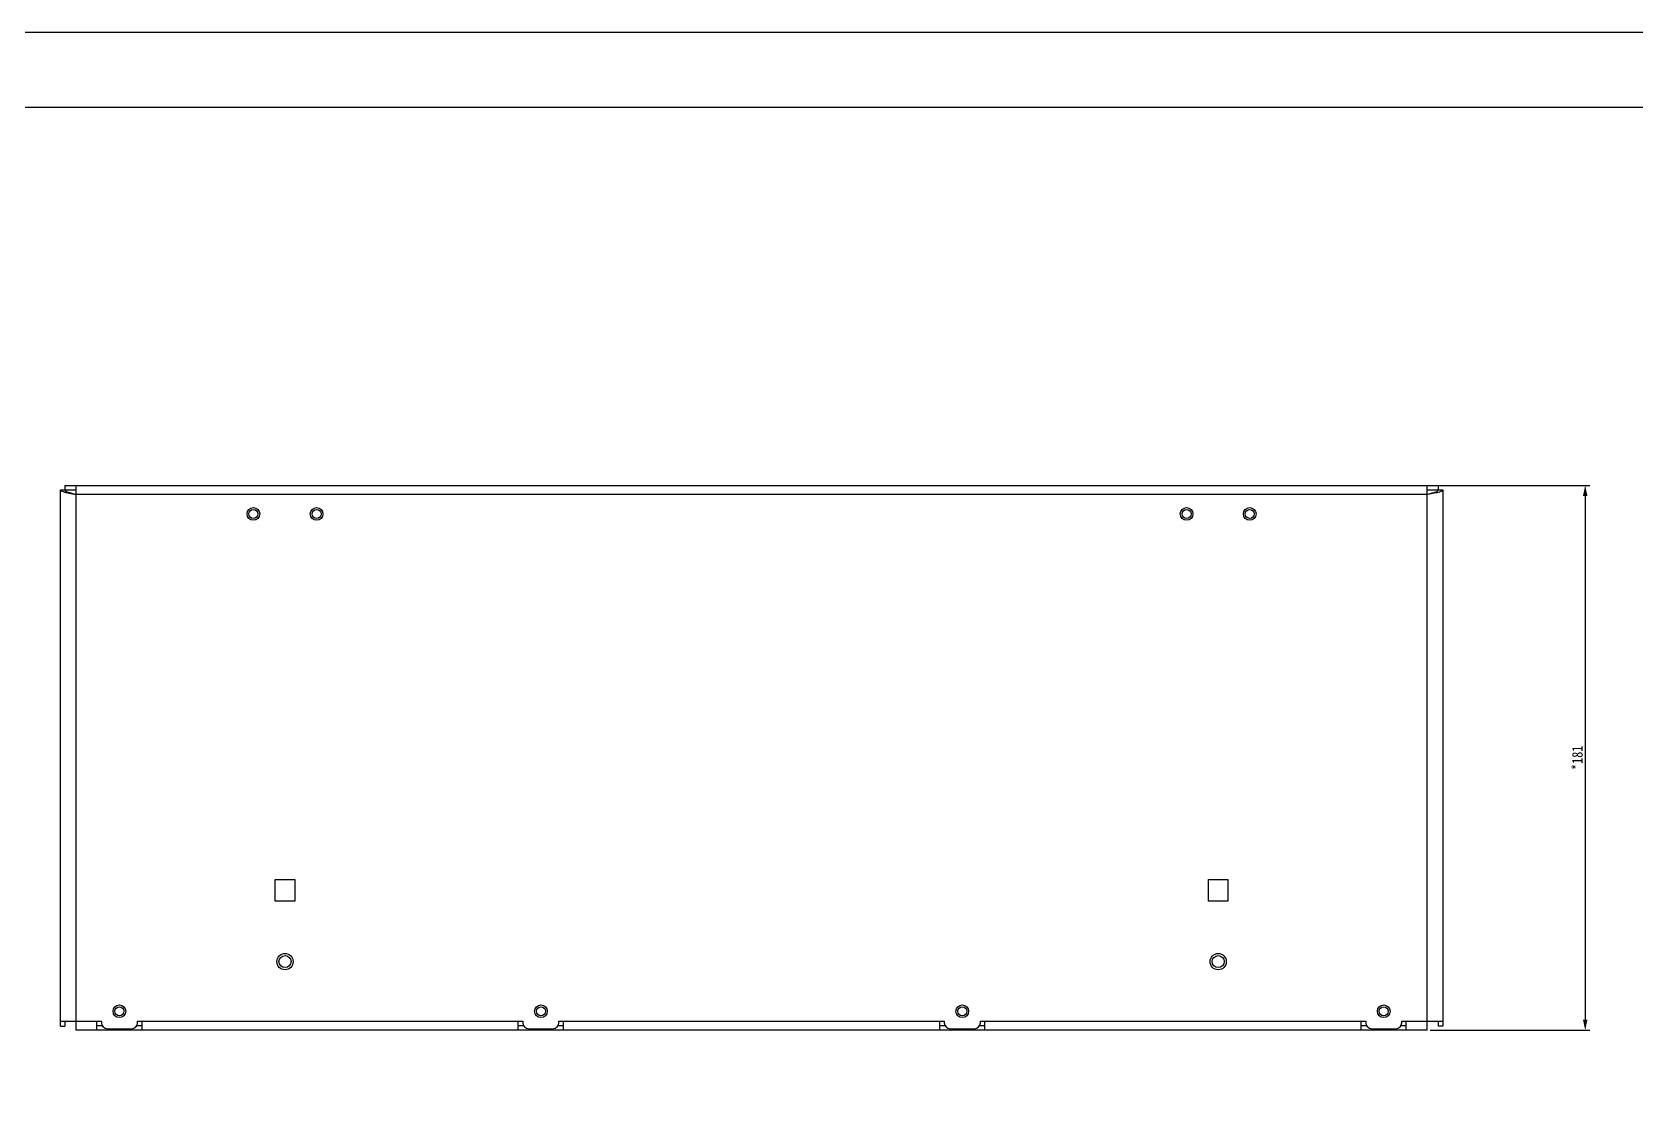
# Model space of a CAD drawing. Header units: millimetres. Extents: x -177 to 18421, y -5017 to 3255.
# Drawn here: x 12440 to 12973, y 1903 to 2259 of the extents above; entities that cross this region are included whole.
import ezdxf

# ---------------------------------------------------------------- set-up
doc = ezdxf.new("R2010")
doc.units = ezdxf.units.MM
doc.header["$LTSCALE"] = 46.255
doc.header["$PDMODE"] = 3
doc.header["$PDSIZE"] = 8
doc.layers.get('0').update_dxf_attribs({"linetype": 'CONTINUOUS'})
doc.layers.get('Defpoints').update_dxf_attribs({"linetype": 'CONTINUOUS'})
doc.layers.add('02___PRT_ALL_AXES', color=7, linetype='CONTINUOUS')
doc.styles.get("Standard").update_dxf_attribs({"font": 'txt', "width": 0.85})
doc.dimstyles.new('DIMSTYLE_1', dxfattribs={"dimtxt": 3.5, "dimasz": 3.5, "dimexe": 1.5, "dimexo": 1, "dimgap": 0.875, "dimtad": 1, "dimdsep": 46, "dimtxsty": 'Standard', "dimblk": '_FILLED', "dimcen": 0.09, "dimadec": 0, "dimazin": 0, "dimtp": 0.01, "dimtm": 0.01, "dimtfac": 1, "dimtofl": 0, "dimtmove": 0, "dimatfit": 3, "dimldrblk": '_FILLED', "dimfxl": 0, "dimtolj": 1, "dimarcsym": 0})

# ---------------------------------------------------------------- blocks, each defined once
blk = doc.blocks.new('_FILLED')
at = {"color": 0, "linetype": 'ByBlock'}
blk.add_solid([(0, 0), (-1, 0.21), (-1, -0.21)], dxfattribs=at)
blk = doc.blocks.new('*D246')
at = {"color": 0, "linetype": 'Continuous', "lineweight": -2, "transparency": 16777216}
for p, q in [((12904.3, 2108.88), (12957.33, 2108.88)), ((12955.83, 2105.38), (12955.83, 1931.38)), ((12904.3, 1927.88), (12957.33, 1927.88))]:
    blk.add_line(p, q, dxfattribs=at)
at = {"layer": 'Defpoints', "color": 0, "linetype": 'Continuous', "transparency": 16777216}
for p in [(12903.3, 2108.88), (12903.3, 1927.88), (12955.83, 1927.88)]:
    blk.add_point(p, dxfattribs=at)
at = {"color": 0, "linetype": 'Continuous', "lineweight": -2, "transparency": 16777216, "xscale": 3.5, "yscale": 3.5, "zscale": 3.5}
for p, rotation in [((12955.83, 2108.88), 90), ((12955.83, 1927.88), 270)]:
    blk.add_blockref('_FILLED', p, dxfattribs=dict(at, rotation=rotation))
at = {"color": 0, "linetype": 'Continuous', "transparency": 16777216, "insert": (12951.46, 2018.38), "char_height": 3.5, "width": 17, "attachment_point": 2, "rotation": 90}
blk.add_mtext('\\A1;*181', dxfattribs=at)

msp = doc.modelspace()

# ---------------------------------------------------------------- linework, layer by layer
at = {"color": 7, "linetype": 'Continuous'}
for p, q in [((12014.88, 2259.458), (13564.88, 2259.458)), ((12449.303, 2107.384), (12454.503, 2107.384)), ((12450.803, 2108.884), (12450.803, 2107.384)), ((12903.303, 2107.384), (12908.503, 2107.384)), ((12907.003, 2108.884), (12907.003, 2107.384)), ((12449.303, 1929.184), (12450.803, 1929.184)), ((12450.803, 1930.884), (12450.803, 1929.184)), ((12463.212, 1929.384), (12461.403, 1929.384)), ((12476.403, 1929.384), (12474.594, 1929.384)), ((12603.212, 1929.384), (12601.403, 1929.384)), ((12616.403, 1929.384), (12614.594, 1929.384)), ((12743.212, 1929.384), (12741.403, 1929.384)), ((12756.403, 1929.384), (12754.594, 1929.384)), ((12883.212, 1929.384), (12881.403, 1929.384)), ((12896.403, 1929.384), (12894.594, 1929.384)), ((12907.003, 1930.884), (12907.003, 1929.184)), ((12908.503, 1929.184), (12907.003, 1929.184))]:
    msp.add_line(p, q, dxfattribs=at)
at = {"color": 3, "linetype": 'Continuous'}
for p, q in [((12449.303, 1929.184), (12449.303, 2107.384)), ((12450.803, 2108.884), (12907.003, 2108.884)), ((12454.503, 1927.884), (12454.503, 2108.482)), ((12903.303, 2105.884), (12454.503, 2105.884)), ((12903.303, 1927.884), (12903.303, 2108.482)), ((12908.503, 2107.384), (12908.503, 1929.184)), ((12449.303, 1930.884), (12462.903, 1930.884)), ((12461.403, 1927.884), (12461.403, 1930.884)), ((12462.903, 1930.884), (12462.903, 1930.384)), ((12474.903, 1930.384), (12474.903, 1930.884)), ((12474.903, 1930.884), (12602.903, 1930.884)), ((12476.403, 1927.884), (12476.403, 1930.884)), ((12601.403, 1927.884), (12601.403, 1930.884)), ((12602.903, 1930.884), (12602.903, 1930.384)), ((12614.903, 1930.884), (12742.903, 1930.884)), ((12614.903, 1930.384), (12614.903, 1930.884)), ((12616.403, 1927.884), (12616.403, 1930.884)), ((12741.403, 1927.884), (12741.403, 1930.884)), ((12742.903, 1930.884), (12742.903, 1930.384)), ((12754.903, 1930.884), (12882.903, 1930.884)), ((12754.903, 1930.384), (12754.903, 1930.884)), ((12756.403, 1927.884), (12756.403, 1930.884)), ((12881.403, 1927.884), (12881.403, 1930.884)), ((12882.903, 1930.884), (12882.903, 1930.384)), ((12894.903, 1930.884), (12908.503, 1930.884)), ((12894.903, 1930.384), (12894.903, 1930.884)), ((12896.403, 1927.884), (12896.403, 1930.884)), ((12903.303, 1927.884), (12454.503, 1927.884)), ((12464.903, 1928.384), (12472.903, 1928.384)), ((12604.903, 1928.384), (12612.903, 1928.384)), ((12744.903, 1928.384), (12752.903, 1928.384)), ((12884.903, 1928.384), (12892.903, 1928.384))]:
    msp.add_line(p, q, dxfattribs=at)
at = {"color": 7, "linetype": 'Continuous'}
msp.add_lwpolyline([(12039.88, 1184.458), (13539.88, 1184.458), (13539.88, 2234.458), (12039.88, 2234.458)], close=True, dxfattribs=at)
at = {"color": 3, "linetype": 'Continuous'}
for centre, start, end in [((12464.903, 1930.384), 180, 270), ((12472.903, 1930.384), 270, 0), ((12604.903, 1930.384), 180, 270), ((12612.903, 1930.384), 270, 0), ((12744.903, 1930.384), 180, 270), ((12752.903, 1930.384), 270, 0), ((12884.903, 1930.384), 180, 270), ((12892.903, 1930.384), 270, 0)]:
    msp.add_arc(centre, 2, start, end, dxfattribs=at)
for points, knots in [([(12449.303, 2107.384), (12449.303, 2107.358), (12449.337, 2107.223), (12449.464, 2107.14), (12449.558, 2107.084)], [0, 0, 0, 0, 0.1896306, 1, 1, 1, 1]), ([(12449.558, 2107.084), (12449.618, 2107.048), (12449.947, 2106.885), (12450.3, 2106.778), (12450.585, 2106.699)], [0, 0, 0, 0, 0.1913293, 1, 1, 1, 1]), ([(12450.585, 2106.699), (12450.651, 2106.68), (12450.937, 2106.603), (12451.225, 2106.534), (12451.447, 2106.484)], [0, 0, 0, 0, 0.2315353, 1, 1, 1, 1]), ([(12451.447, 2106.484), (12451.678, 2106.431), (12452.694, 2106.215), (12453.715, 2106.029), (12454.503, 2105.884)], [0, 0, 0, 0, 0.2285035, 1, 1, 1, 1]), ([(12903.303, 2105.884), (12903.575, 2105.934), (12904.596, 2106.122), (12905.616, 2106.315), (12906.36, 2106.484)], [0, 0, 0, 0, 0.2655522, 1, 1, 1, 1]), ([(12906.36, 2106.484), (12906.467, 2106.508), (12906.853, 2106.598), (12907.237, 2106.698), (12907.51, 2106.784)], [0, 0, 0, 0, 0.276903, 1, 1, 1, 1]), ([(12907.51, 2106.784), (12907.586, 2106.808), (12907.838, 2106.891), (12908.089, 2106.989), (12908.249, 2107.084)], [0, 0, 0, 0, 0.2993259, 1, 1, 1, 1]), ([(12908.249, 2107.084), (12908.287, 2107.107), (12908.396, 2107.177), (12908.503, 2107.295), (12908.503, 2107.384)], [0, 0, 0, 0, 0.333761, 1, 1, 1, 1])]:
    msp.add_open_spline(points, degree=3, knots=knots, dxfattribs=at)
at = {"color": 7, "linetype": 'Continuous'}
for points, knots in [([(12450.803, 2107.384), (12450.803, 2107.228), (12451.211, 2106.877), (12451.988, 2106.589), (12453.156, 2106.227), (12454.031, 2106.006), (12454.503, 2105.884)], [0, 0, 0, 0, 0.1150481, 0.3322376, 0.6407097, 1, 1, 1, 1]), ([(12903.303, 2105.884), (12903.776, 2106.006), (12904.651, 2106.227), (12905.818, 2106.589), (12906.596, 2106.877), (12907.003, 2107.228), (12907.003, 2107.384)], [0, 0, 0, 0, 0.3592903, 0.6677624, 0.8849519, 1, 1, 1, 1])]:
    msp.add_open_spline(points, degree=3, knots=knots, dxfattribs=at)
at = {"layer": '02___PRT_ALL_AXES', "color": 3, "linetype": 'Continuous'}
for p, q in [((12520.653, 1970.784), (12520.653, 1977.984)), ((12520.653, 1977.984), (12527.153, 1977.984)), ((12527.153, 1977.984), (12527.153, 1970.784)), ((12830.653, 1977.984), (12837.153, 1977.984)), ((12830.653, 1970.784), (12830.653, 1977.984)), ((12837.153, 1977.984), (12837.153, 1970.784)), ((12527.153, 1970.784), (12520.653, 1970.784)), ((12837.153, 1970.784), (12830.653, 1970.784))]:
    msp.add_line(p, q, dxfattribs=at)
for centre, radius in [((12513.403, 2099.384), 2.1), ((12534.403, 2099.384), 2.1), ((12823.403, 2099.384), 2.1), ((12844.403, 2099.384), 2.1), ((12523.903, 1950.684), 2.7), ((12833.903, 1950.684), 2.7), ((12468.903, 1934.184), 2.1), ((12608.903, 1934.184), 2.1), ((12748.903, 1934.184), 2.1), ((12888.903, 1934.184), 2.1)]:
    msp.add_circle(centre, radius, dxfattribs=at)
at = {"layer": '02___PRT_ALL_AXES', "color": 7, "linetype": 'Continuous'}
for centre, radius in [((12513.403, 2099.384), 1.5), ((12534.403, 2099.384), 1.5), ((12823.403, 2099.384), 1.5), ((12844.403, 2099.384), 1.5), ((12523.903, 1950.684), 2), ((12833.903, 1950.684), 2), ((12468.903, 1934.184), 1.5), ((12608.903, 1934.184), 1.5), ((12748.903, 1934.184), 1.5), ((12888.903, 1934.184), 1.5)]:
    msp.add_circle(centre, radius, dxfattribs=at)

# ---------------------------------------------------------------- dimensions: what is measured, and where the dimension line sits
at = {"color": 2, "linetype": 'Continuous'}
dim = msp.add_linear_dim(base=(12955.832, 1927.884), p1=(12903.303, 2108.884), p2=(12903.303, 1927.884), angle=270, text='*<>', dimstyle='DIMSTYLE_1', dxfattribs=at)
dim.commit()
dim.dimension.update_dxf_attribs({"geometry": '*D246', "text_midpoint": (12955.832, 2018.384), "dimtype": 160})

doc.saveas('drawing.dxf')
